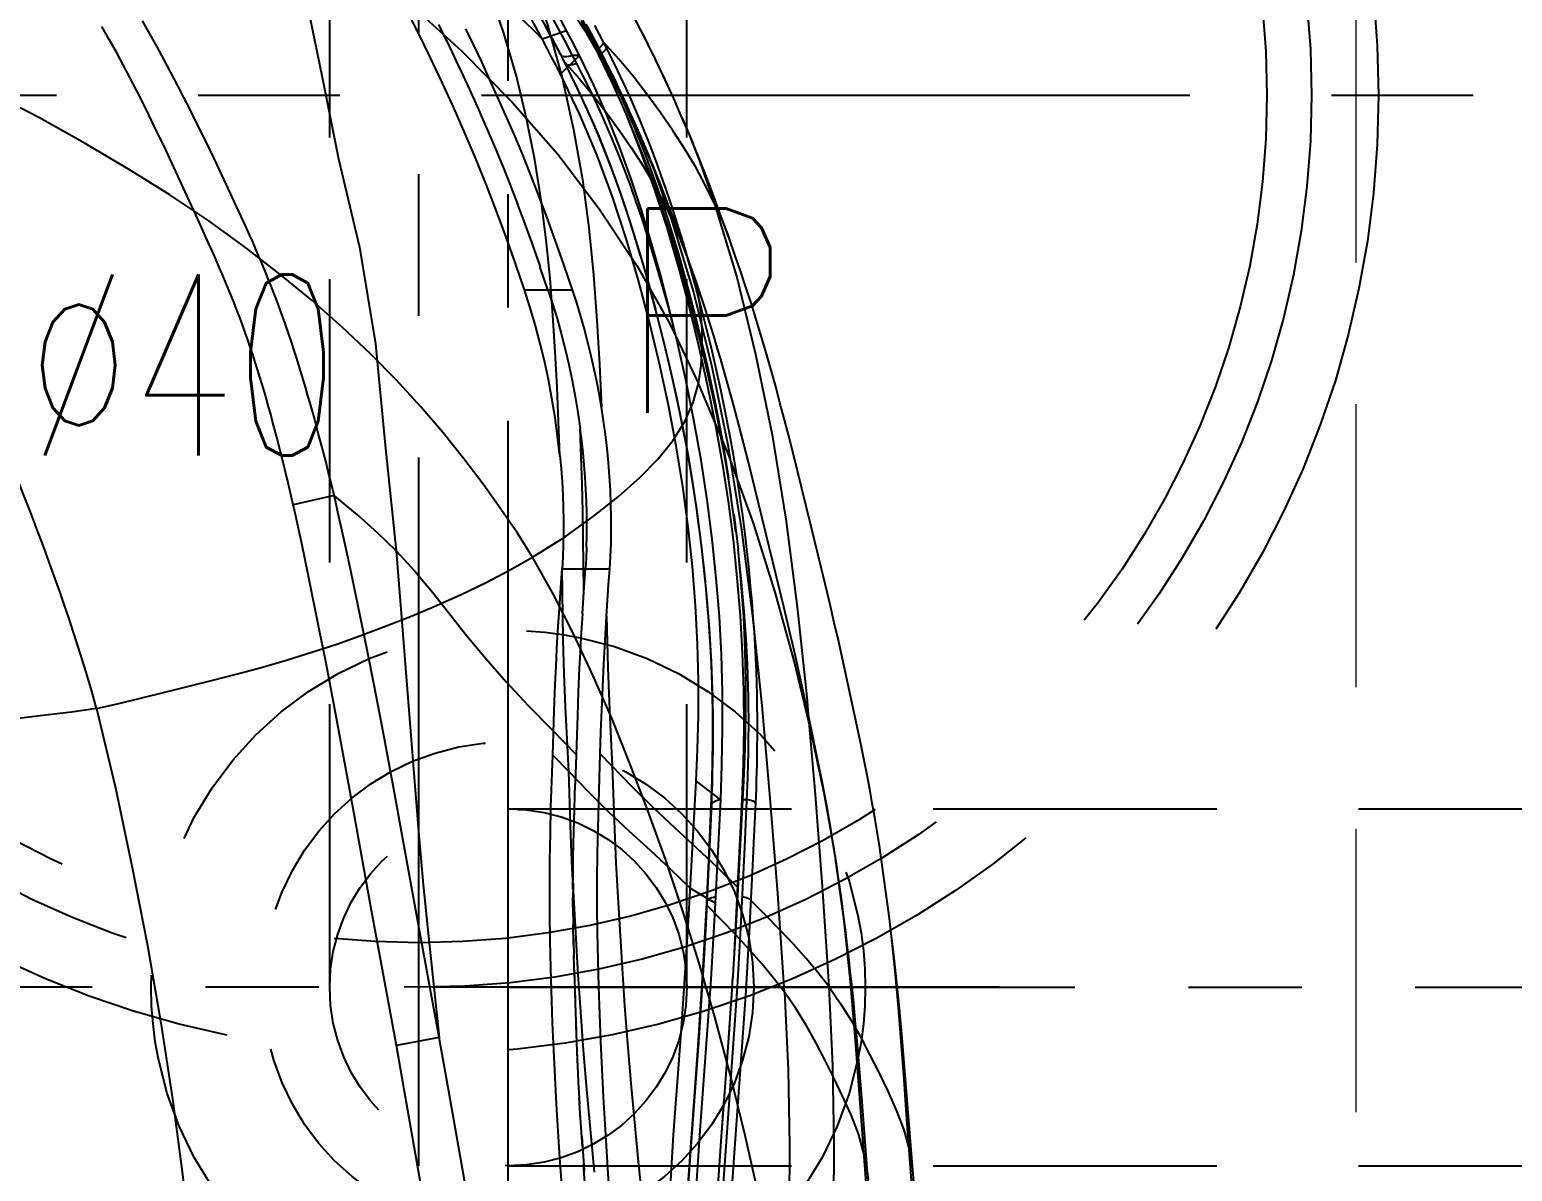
# Model space of a CAD drawing. Header units: inches. Extents: x 143011 to 144494, y -46023 to -44974.
# Drawn here: x 143811.85 to 143845.08, y -45165.54 to -45139.95 of the extents above; entities that cross this region are included whole.
import ezdxf

# ---------------------------------------------------------------- set-up
doc = ezdxf.new("R2010")
doc.units = ezdxf.units.IN
doc.header["$LTSCALE"] = 2
doc.header["$MEASUREMENT"] = 0
for name, pattern in [('CENTER', [50.8, 31.75, -6.35, 6.35, -6.35]), ('DASHED', [0.75, 0.5, -0.25]), ('HIDDEN', [9.525, 6.35, -3.175])]:
    doc.linetypes.add(name, pattern=pattern)
doc.layers.get('0').update_dxf_attribs({"linetype": 'CONTINUOUS'})
for name, color, linetype in [('CAV-COR', 1, 'CONTINUOUS'), ('DEFAULT_2', 8, 'HIDDEN'), ('SP', 3, 'CONTINUOUS'), ('wr2', 41, 'DASHED')]:
    doc.layers.add(name, color=color, linetype=linetype)
doc.layers.add('dim', color=3, linetype='CONTINUOUS', lineweight=15)
doc.layers.add('WR', color=122, linetype='HIDDEN', lineweight=18)
doc.styles.get("Standard").update_dxf_attribs({"font": 'txt.shx', "width": 0.67})

# ---------------------------------------------------------------- blocks, each defined once
blk = doc.blocks.new('20151030.171830')
at = {"color": 8, "linetype": 'HIDDEN'}
blk.add_circle((0, 0), 21.5, dxfattribs=at)
at = {"layer": 'SP', "linetype": 'CENTER', "ltscale": 0.25}
for p, q in [((0, -24), (0, 24)), ((-24, 0), (24, 0))]:
    blk.add_line(p, q, dxfattribs=at)
at = {"layer": 'SP', "linetype": 'HIDDEN'}
for radius in [20, 19]:
    blk.add_circle((0, 0), radius, dxfattribs=at)
at = {"layer": 'dim', "insert": (-5.289, -6.05), "char_height": 4.0633, "attachment_point": 5}
blk.add_mtext('Ø40', dxfattribs=at)
at = {"layer": 'SP'}
blk.add_text('P', height=4.582, dxfattribs=at).set_placement((4.334, -7.124))
blk = doc.blocks.new('20160901.140447')
at = {"layer": 'wr2', "linetype": 'CENTER', "ltscale": 0.2}
for p, q in [((0, -11), (0, 11)), ((-11, 0), (11, 0))]:
    blk.add_line(p, q, dxfattribs=at)
at = {"layer": 'wr2', "linetype": 'HIDDEN', "ltscale": 0.5}
for radius in [8, 5.5, 4]:
    blk.add_circle((0, 0), radius, dxfattribs=at)

msp = doc.modelspace()

# ---------------------------------------------------------------- linework, layer by layer
at = {"layer": 'CAV-COR', "linetype": 'ByBlock'}
for p, q in [((143824.444, -45140.042), (143824.327, -45139.825)), ((143824.71, -45140.229), (143824.515, -45139.855)), ((143824.553, -45140.251), (143824.444, -45140.042)), ((143824.658, -45140.453), (143824.553, -45140.251)), ((143824.758, -45140.651), (143824.658, -45140.453)), ((143825.067, -45140.624), (143824.71, -45140.229)), ((143824.77, -45140.346), (143824.71, -45140.229)), ((143824.857, -45140.849), (143824.758, -45140.651)), ((143824.955, -45141.049), (143824.857, -45140.849)), ((143825.05, -45141.248), (143824.955, -45141.049)), ((143825.145, -45141.448), (143825.05, -45141.248)), ((143825.233, -45141.64), (143825.145, -45141.448)), ((143825.313, -45141.817), (143825.233, -45141.64)), ((143825.412, -45142.04), (143825.313, -45141.817)), ((143825.52, -45141.954), (143825.406, -45141.687)), ((143826.477, -45141.932), (143826.395, -45141.743)), ((143825.599, -45142.469), (143825.412, -45142.04)), ((143825.626, -45142.212), (143825.52, -45141.954)), ((143826.6, -45142.217), (143826.477, -45141.932)), ((143826.477, -45141.932), (143826.723, -45142.508)), ((143825.66, -45142.608), (143825.599, -45142.469)), ((143825.727, -45142.466), (143825.626, -45142.212)), ((143825.727, -45142.767), (143825.66, -45142.608)), ((143825.775, -45142.881), (143825.727, -45142.767)), ((143825.823, -45142.998), (143825.775, -45142.881)), ((143825.87, -45143.115), (143825.823, -45142.998)), ((143825.916, -45143.228), (143825.87, -45143.115)), ((143825.979, -45143.389), (143825.916, -45143.228)), ((143826.036, -45143.536), (143825.979, -45143.389)), ((143826.25, -45144.099), (143826.036, -45143.536)), ((143826.338, -45144.334), (143826.25, -45144.099)), ((143826.431, -45144.59), (143826.338, -45144.334)), ((143826.528, -45144.86), (143826.431, -45144.59)), ((143826.642, -45145.18), (143826.528, -45144.86)), ((143827.515, -45147.961), (143827.393, -45147.532)), ((143827.631, -45148.387), (143827.515, -45147.961)), ((143827.743, -45148.807), (143827.631, -45148.387)), ((143827.849, -45149.217), (143827.743, -45148.807)), ((143827.951, -45149.618), (143827.849, -45149.217)), ((143829.358, -45151.056), (143828.952, -45149.416)), ((143828.263, -45150.874), (143827.951, -45149.618)), ((143828.755, -45152.89), (143828.263, -45150.874)), ((143828.875, -45153.4), (143828.755, -45152.89)), ((143828.99, -45153.9), (143828.875, -45153.4)), ((143830.166, -45154.505), (143829.983, -45153.676)), ((143829.133, -45154.542), (143828.99, -45153.9)), ((143829.305, -45155.329), (143829.133, -45154.542)), ((143813.351, -45155.169), (143813.851, -45155.06)), ((143829.403, -45155.788), (143829.305, -45155.329)), ((143829.496, -45156.234), (143829.403, -45155.788)), ((143829.555, -45156.523), (143829.496, -45156.234)), ((143829.61, -45156.805), (143829.555, -45156.523)), ((143829.663, -45157.08), (143829.61, -45156.805)), ((143829.713, -45157.35), (143829.663, -45157.08)), ((143829.76, -45157.612), (143829.713, -45157.35)), ((143829.804, -45157.869), (143829.76, -45157.612)), ((143829.845, -45158.113), (143829.804, -45157.869)), ((143829.882, -45158.341), (143829.845, -45158.113)), ((143829.922, -45158.598), (143829.882, -45158.341)), ((143829.964, -45158.878), (143829.922, -45158.598)), ((143830.006, -45159.173), (143829.964, -45158.878)), ((143830.049, -45159.48), (143830.006, -45159.173)), ((143830.092, -45159.798), (143830.049, -45159.48)), ((143830.134, -45160.126), (143830.092, -45159.798)), ((143830.175, -45160.463), (143830.134, -45160.126)), ((143830.216, -45160.81), (143830.175, -45160.463)), ((143830.242, -45161.046), (143830.216, -45160.81)), ((143830.281, -45161.407), (143830.242, -45161.046)), ((143830.318, -45161.777), (143830.281, -45161.407)), ((143830.354, -45162.155), (143830.318, -45161.777)), ((143830.389, -45162.541), (143830.354, -45162.155)), ((143830.434, -45163.069), (143830.389, -45162.541)), ((143831.497, -45163.663), (143831.396, -45162.472)), ((143830.5, -45163.891), (143830.434, -45163.069)), ((143831.645, -45165.521), (143831.497, -45163.663)), ((143830.668, -45166.073), (143830.5, -45163.891)), ((143831.87, -45168.246), (143831.645, -45165.521))]:
    msp.add_line(p, q, dxfattribs=at)
for points in [[(143825.489, -45142.217), (143825.417, -45142.055), (143824.912, -45141.029), (143824.347, -45140.053), (143823.72, -45139.116), (143823.005, -45138.181), (143822.19, -45137.248), (143821.289, -45136.327), (143820.295, -45135.412), (143819.202, -45134.507), (143818.012, -45133.622), (143816.726, -45132.77), (143815.355, -45131.943), (143813.904, -45131.137), (143812.369, -45130.364)], [(143812.479, -45134.401), (143814.274, -45135.269), (143815.955, -45136.208), (143817.524, -45137.202), (143818.974, -45138.239), (143820.308, -45139.316), (143821.54, -45140.432), (143822.667, -45141.576), (143823.688, -45142.746), (143824.618, -45143.966), (143825.459, -45145.237), (143826.196, -45146.548), (143826.841, -45147.886)], [(143826.395, -45141.743), (143826.286, -45141.497), (143826.088, -45141.06), (143825.881, -45140.622), (143825.664, -45140.183), (143825.438, -45139.744), (143825.206, -45139.309), (143824.968, -45138.878), (143824.721, -45138.452), (143824.468, -45138.033), (143824.424, -45137.962)], [(143824.71, -45140.229), (143824.709, -45140.249), (143824.702, -45140.27), (143824.689, -45140.292), (143824.67, -45140.316), (143824.646, -45140.339), (143824.62, -45140.359), (143824.612, -45140.365)], [(143824.77, -45140.346), (143824.769, -45140.365), (143824.761, -45140.387), (143824.748, -45140.409), (143824.73, -45140.432), (143824.706, -45140.455), (143824.68, -45140.476), (143824.672, -45140.481)], [(143825.406, -45141.687), (143825.286, -45141.416), (143825.161, -45141.146), (143825.034, -45140.878), (143824.904, -45140.612), (143824.77, -45140.346)], [(143826.272, -45142.225), (143825.998, -45141.826), (143825.707, -45141.427), (143825.397, -45141.024), (143825.067, -45140.624)], [(143823.125, -45151.779), (143822.787, -45151.241), (143822.415, -45150.697), (143822.015, -45150.139), (143821.584, -45149.569), (143821.121, -45148.99), (143820.618, -45148.403), (143820.077, -45147.811), (143819.492, -45147.218), (143818.86, -45146.622), (143818.182, -45146.026), (143817.459, -45145.43), (143816.688, -45144.833), (143815.868, -45144.24), (143814.996, -45143.657), (143814.072, -45143.078), (143813.099, -45142.501), (143812.076, -45141.93), (143810.997, -45141.373)], [(143826.578, -45145), (143826.502, -45144.74), (143826.401, -45144.408), (143826.303, -45144.095), (143826.206, -45143.798), (143826.11, -45143.512), (143826.015, -45143.24), (143825.921, -45142.98), (143825.825, -45142.722), (143825.727, -45142.466)], [(143827.2, -45143.857), (143826.998, -45143.447), (143826.778, -45143.037), (143826.533, -45142.629), (143826.272, -45142.225)], [(143826.611, -45142.251), (143826.739, -45142.571), (143826.861, -45142.893), (143826.978, -45143.214), (143827.091, -45143.536), (143827.2, -45143.857)], [(143827.077, -45143.405), (143826.962, -45143.103), (143826.844, -45142.804), (143826.723, -45142.508)], [(143827.533, -45144.645), (143827.419, -45144.33), (143827.305, -45144.018), (143827.077, -45143.405)], [(143827.2, -45143.857), (143827.26, -45143.986), (143827.319, -45144.118), (143827.375, -45144.25), (143827.428, -45144.382), (143827.481, -45144.513), (143827.533, -45144.645)], [(143827.2, -45143.857), (143827.697, -45145.501), (143828.121, -45147.225)], [(143828.571, -45147.954), (143828.469, -45147.588), (143828.364, -45147.218), (143828.255, -45146.847), (143828.142, -45146.472), (143828.025, -45146.096), (143827.904, -45145.725), (143827.782, -45145.36), (143827.658, -45145), (143827.533, -45144.645)], [(143827.393, -45147.532), (143827.331, -45147.317), (143827.268, -45147.103), (143827.204, -45146.888), (143827.138, -45146.674), (143827.071, -45146.46), (143827.002, -45146.244), (143826.929, -45146.022), (143826.854, -45145.797), (143826.778, -45145.571), (143826.642, -45145.181)], [(143826.841, -45147.886), (143826.902, -45147.488), (143826.926, -45147.087), (143826.92, -45146.679), (143826.892, -45146.269), (143826.832, -45145.857), (143826.729, -45145.446), (143826.642, -45145.181)], [(143828.121, -45147.225), (143828.492, -45149.033), (143828.8, -45150.924), (143829.054, -45152.886), (143829.267, -45154.917), (143829.3, -45155.306)], [(143823.125, -45151.779), (143823.852, -45151.319), (143824.484, -45150.867), (143825.042, -45150.423), (143825.525, -45149.991), (143825.934, -45149.571), (143826.274, -45149.154), (143826.534, -45148.732), (143826.721, -45148.308), (143826.841, -45147.886)], [(143829.879, -45158.322), (143829.662, -45157.102), (143829.349, -45155.623), (143828.983, -45154.103), (143828.559, -45152.563), (143828.07, -45151.012), (143827.504, -45149.45), (143826.841, -45147.886)], [(143828.952, -45149.416), (143828.856, -45149.037), (143828.761, -45148.67), (143828.667, -45148.314), (143828.571, -45147.954)], [(143812.14, -45151.471), (143812.048, -45151.223), (143811.957, -45150.982), (143811.867, -45150.748), (143811.779, -45150.522), (143811.607, -45150.09)], [(143829.983, -45153.676), (143829.884, -45153.245), (143829.783, -45152.81), (143829.678, -45152.371), (143829.358, -45151.056)], [(143813.351, -45155.169), (143813.245, -45154.783), (143813.142, -45154.43), (143813.039, -45154.091), (143812.935, -45153.763), (143812.832, -45153.446), (143812.729, -45153.138), (143812.628, -45152.838), (143812.527, -45152.547), (143812.428, -45152.264), (143812.33, -45151.991), (143812.14, -45151.471)], [(143815.957, -45154.536), (143816.51, -45154.392), (143817.071, -45154.239), (143817.635, -45154.076), (143818.199, -45153.902), (143818.758, -45153.716), (143819.313, -45153.518), (143819.867, -45153.311), (143820.422, -45153.094), (143820.974, -45152.862), (143821.524, -45152.614), (143822.07, -45152.35), (143822.604, -45152.071), (143823.125, -45151.779)], [(143828.755, -45169.081), (143828.489, -45167.579), (143828.198, -45166.131), (143827.888, -45164.737), (143827.557, -45163.398), (143827.213, -45162.114), (143826.854, -45160.878), (143826.483, -45159.688), (143826.099, -45158.548), (143825.705, -45157.452), (143825.305, -45156.398), (143824.896, -45155.389), (143824.475, -45154.422), (143824.04, -45153.497), (143823.59, -45152.613), (143823.125, -45151.779)], [(143813.851, -45155.06), (143814.881, -45154.801), (143815.957, -45154.536)], [(143831.161, -45160.206), (143831.12, -45159.878), (143831.078, -45159.551), (143831.034, -45159.225), (143830.989, -45158.898), (143830.942, -45158.572), (143830.894, -45158.248), (143830.843, -45157.928), (143830.79, -45157.61), (143830.734, -45157.293), (143830.677, -45156.978), (143830.617, -45156.663), (143830.552, -45156.338), (143830.483, -45155.999), (143830.411, -45155.65), (143830.166, -45154.505)], [(143813.351, -45155.169), (143812.794, -45155.25), (143812.209, -45155.318), (143811.602, -45155.394)], [(143813.351, -45155.169), (143813.776, -45156.948), (143814.154, -45158.73), (143814.493, -45160.484), (143814.793, -45162.218), (143815.054, -45163.92), (143815.275, -45165.558), (143815.461, -45167.114), (143815.621, -45168.601), (143815.765, -45170.035), (143815.896, -45171.419), (143816.004, -45172.748), (143816.098, -45174.02)], [(143831.396, -45162.472), (143831.342, -45161.892), (143831.285, -45161.32), (143831.225, -45160.758), (143831.161, -45160.206)], [(143831.323, -45161.874), (143831.249, -45161.046), (143831.161, -45160.206)], [(143831.736, -45167.323), (143831.505, -45164.274), (143831.447, -45163.486), (143831.323, -45161.874)], [(143830.373, -45162.358), (143830.47, -45162.532), (143830.676, -45162.926), (143830.879, -45163.33), (143831.08, -45163.748), (143831.271, -45164.174), (143831.439, -45164.61), (143831.562, -45165.055)], [(143831.645, -45165.521), (143831.635, -45165.444), (143831.623, -45165.367), (143831.61, -45165.29), (143831.595, -45165.212), (143831.579, -45165.134), (143831.562, -45165.055)]]:
    msp.add_lwpolyline(points, dxfattribs=at)
at = {"layer": 'DEFAULT_2', "color": 8, "linetype": 'HIDDEN'}
for p, q in [((143823.909, -45140.018), (143823.624, -45139.479)), ((143821.014, -45139.832), (143821.198, -45140.206)), ((143824.202, -45139.746), (143824.34, -45140.008)), ((143824.238, -45139.742), (143824.366, -45139.985)), ((143821.169, -45140.147), (143821.351, -45140.525)), ((143823.335, -45140.156), (143823.885, -45139.972)), ((143823.451, -45140.375), (143823.335, -45140.156)), ((143824.029, -45140.248), (143823.909, -45140.018)), ((143824.615, -45140.465), (143824.34, -45140.008)), ((143824.34, -45140.008), (143824.442, -45140.206)), ((143824.366, -45139.985), (143824.492, -45140.226)), ((143825.71, -45140.273), (143825.596, -45140.048)), ((143821.323, -45140.467), (143821.504, -45140.851)), ((143823.543, -45140.55), (143823.451, -45140.375)), ((143823.739, -45140.485), (143823.811, -45140.635)), ((143823.746, -45140.51), (143823.739, -45140.485)), ((143823.747, -45140.947), (143824.172, -45140.527)), ((143824.083, -45140.651), (143824.018, -45140.527)), ((143824.172, -45140.527), (143824.018, -45140.527)), ((143824.124, -45140.433), (143824.029, -45140.248)), ((143824.172, -45140.527), (143824.124, -45140.433)), ((143824.493, -45141.198), (143824.172, -45140.527)), ((143824.442, -45140.206), (143824.554, -45140.423)), ((143824.492, -45140.226), (143824.615, -45140.465)), ((143824.554, -45140.423), (143824.603, -45140.519)), ((143824.857, -45140.947), (143824.607, -45140.527)), ((143824.615, -45140.465), (143824.697, -45140.626)), ((143825.933, -45140.729), (143825.822, -45140.501)), ((143821.478, -45140.794), (143821.658, -45141.184)), ((143823.634, -45140.727), (143823.543, -45140.55)), ((143823.804, -45140.611), (143823.842, -45140.697)), ((143823.842, -45140.697), (143823.835, -45140.673)), ((143824.697, -45140.626), (143824.778, -45140.787)), ((143824.778, -45140.787), (143824.857, -45140.947)), ((143821.634, -45141.13), (143821.813, -45141.526)), ((143826.093, -45141.07), (143826.041, -45140.957)), ((143826.193, -45141.287), (143826.093, -45141.07)), ((143821.79, -45141.475), (143821.97, -45141.879)), ((143826.286, -45141.497), (143826.238, -45141.388)), ((143821.949, -45141.832), (143822.13, -45142.244)), ((143814.903, -45142.647), (143814.655, -45142.128)), ((143815.829, -45142.514), (143815.581, -45142.009)), ((143825.414, -45142.309), (143825.311, -45142.063)), ((143822.111, -45142.201), (143822.291, -45142.622)), ((143815.132, -45143.133), (143814.903, -45142.647)), ((143822.275, -45142.583), (143822.454, -45143.016)), ((143815.341, -45143.585), (143815.132, -45143.133)), ((143822.44, -45142.982), (143822.618, -45143.427)), ((143816.358, -45143.625), (143816.162, -45143.206)), ((143822.606, -45143.398), (143822.782, -45143.855)), ((143815.621, -45144.198), (143815.341, -45143.585)), ((143816.537, -45144.012), (143816.358, -45143.625)), ((143822.773, -45143.831), (143822.949, -45144.304)), ((143822.943, -45144.286), (143823.119, -45144.775)), ((143823.115, -45144.763), (143823.292, -45145.267)), ((143826.604, -45145.089), (143826.578, -45145)), ((143826.708, -45145.454), (143826.604, -45145.089)), ((143823.466, -45145.781), (143823.289, -45145.261)), ((143822.939, -45145.781), (143824.015, -45145.781)), ((143818.233, -45148.662), (143818.14, -45148.326)), ((143828.667, -45148.314), (143828.635, -45148.194)), ((143817.386, -45149.061), (143817.299, -45148.734)), ((143818.322, -45148.993), (143818.233, -45148.662)), ((143817.469, -45149.384), (143817.386, -45149.061)), ((143818.409, -45149.321), (143818.322, -45148.993)), ((143828.989, -45149.561), (143828.952, -45149.416)), ((143818.63, -45150.201), (143818.539, -45149.828)), ((143817.716, -45150.409), (143817.631, -45150.043)), ((143817.786, -45150.719), (143817.716, -45150.409)), ((143818.677, -45150.397), (143817.76, -45150.602)), ((143818.704, -45150.515), (143818.63, -45150.201)), ((143817.868, -45151.094), (143817.786, -45150.719)), ((143818.762, -45150.764), (143818.704, -45150.515)), ((143818.822, -45151.029), (143818.762, -45150.764)), ((143827.629, -45150.812), (143827.727, -45151.604)), ((143817.957, -45151.509), (143817.868, -45151.094)), ((143818.917, -45151.461), (143818.822, -45151.029)), ((143819.019, -45151.937), (143818.917, -45151.461)), ((143818.087, -45152.13), (143817.957, -45151.509)), ((143820.064, -45151.634), (143820.174, -45152.941)), ((143818.351, -45153.427), (143818.087, -45152.13)), ((143819.207, -45152.837), (143819.019, -45151.937)), ((143823.811, -45153.623), (143823.784, -45152.039)), ((143823.784, -45152.039), (143824.853, -45152.039)), ((143824.28, -45152.438), (143824.308, -45152.039)), ((143824.828, -45152.394), (143824.853, -45152.039)), ((143824.239, -45153.045), (143824.28, -45152.438)), ((143824.78, -45153.098), (143824.828, -45152.394)), ((143819.423, -45153.893), (143819.207, -45152.837)), ((143820.174, -45152.941), (143820.468, -45156.718)), ((143823.692, -45153.43), (143823.717, -45153.033)), ((143824.239, -45153.045), (143824.207, -45153.571)), ((143818.481, -45154.079), (143818.351, -45153.427)), ((143823.67, -45153.827), (143823.692, -45153.43)), ((143824.207, -45153.571), (143824.188, -45153.922)), ((143818.625, -45154.822), (143818.481, -45154.079)), ((143819.572, -45154.642), (143819.423, -45153.893)), ((143823.65, -45154.224), (143823.67, -45153.827)), ((143824.188, -45153.922), (143824.17, -45154.273)), ((143823.632, -45154.622), (143823.65, -45154.224)), ((143824.17, -45154.273), (143824.147, -45154.798)), ((143818.829, -45155.908), (143818.625, -45154.822)), ((143819.781, -45155.731), (143819.572, -45154.642)), ((143823.608, -45155.219), (143823.632, -45154.622)), ((143824.147, -45154.798), (143824.127, -45155.323)), ((143823.932, -45156.584), (143823.862, -45155.139)), ((143823.574, -45156.214), (143823.608, -45155.219)), ((143824.127, -45155.323), (143824.076, -45156.864)), ((143824.855, -45155.379), (143824.908, -45156.458)), ((143820.03, -45157.058), (143819.781, -45155.731)), ((143819.119, -45157.49), (143818.829, -45155.908)), ((143827.162, -45156.356), (143827.166, -45156.074)), ((143823.574, -45156.214), (143823.932, -45156.584)), ((143824.641, -45156.182), (143825.365, -45156.931)), ((143827.157, -45156.619), (143827.162, -45156.356)), ((143826.615, -45159.926), (143826.788, -45156.801)), ((143826.788, -45156.801), (143827.339, -45157.222)), ((143827.151, -45156.863), (143827.157, -45156.619)), ((143827.85, -45156.801), (143827.683, -45159.921)), ((143827.85, -45156.801), (143827.812, -45157.216)), ((143820.217, -45158.093), (143820.03, -45157.058)), ((143824.052, -45157.695), (143824.076, -45156.856)), ((143827.136, -45157.303), (143827.143, -45157.091)), ((143827.143, -45157.091), (143827.151, -45156.863)), ((143827.88, -45158.277), (143827.934, -45157.059)), ((143828.084, -45158.183), (143828.13, -45157.133)), ((143827.12, -45157.358), (143827.065, -45158.572)), ((143827.086, -45158.43), (143827.136, -45157.303)), ((143827.219, -45159.532), (143827.339, -45157.219)), ((143827.812, -45157.216), (143827.725, -45158.977)), ((143827.927, -45157.216), (143827.812, -45157.216)), ((143819.499, -45159.615), (143819.119, -45157.49)), ((143824.04, -45158.198), (143824.053, -45157.675)), ((143820.512, -45159.734), (143820.217, -45158.093)), ((143824.034, -45158.54), (143824.041, -45158.173)), ((143827.011, -45159.989), (143827.086, -45158.43)), ((143828.067, -45158.536), (143828.084, -45158.183)), ((143829.882, -45158.341), (143829.879, -45158.323)), ((143824.03, -45158.895), (143824.035, -45158.512)), ((143827.065, -45158.572), (143827.018, -45159.529)), ((143827.987, -45160.166), (143828.067, -45158.536)), ((143824.028, -45159.228), (143824.03, -45158.862)), ((143824.029, -45159.078), (143824.028, -45159.461)), ((143827.725, -45158.977), (143827.638, -45160.636)), ((143824.03, -45159.815), (143824.028, -45159.418)), ((143826.653, -45159.197), (143827.219, -45159.532)), ((143827.722, -45159.18), (143827.699, -45159.478)), ((143820.071, -45162.72), (143819.499, -45159.615)), ((143821.032, -45162.546), (143820.512, -45159.734)), ((143824.029, -45159.662), (143824.034, -45160.085)), ((143827.122, -45161.246), (143827.219, -45159.532)), ((143824.04, -45160.464), (143824.033, -45160.024)), ((143826.966, -45160.801), (143827.011, -45159.989)), ((143827.683, -45159.921), (143827.6, -45161.277)), ((143824.037, -45160.308), (143824.048, -45160.78)), ((143824.059, -45161.184), (143824.045, -45160.695)), ((143826.919, -45161.587), (143826.966, -45160.801)), ((143824.054, -45161.028), (143824.076, -45161.71)), ((143827.587, -45161.464), (143827.465, -45163.194)), ((143827.605, -45161.186), (143827.571, -45161.714)), ((143824.071, -45161.553), (143824.102, -45162.409)), ((143826.862, -45162.436), (143826.919, -45161.587)), ((143827.495, -45164.466), (143827.672, -45162.042)), ((143827.649, -45165.127), (143827.867, -45162.128)), ((143824.128, -45163.029), (143824.097, -45162.275)), ((143826.64, -45165.494), (143826.862, -45162.436)), ((143827.532, -45162.262), (143827.335, -45164.962)), ((143821.032, -45162.546), (143820.071, -45162.72)), ((143820.277, -45163.878), (143820.071, -45162.72)), ((143821.24, -45163.709), (143821.032, -45162.546)), ((143830.712, -45167.282), (143830.36, -45162.613)), ((143824.16, -45163.689), (143824.122, -45162.883)), ((143821.686, -45166.248), (143821.24, -45163.709)), ((143824.179, -45164.035), (143824.152, -45163.537)), ((143820.687, -45166.221), (143820.277, -45163.878)), ((143824.2, -45164.392), (143824.17, -45163.882)), ((143827.408, -45163.908), (143827.296, -45165.516)), ((143824.239, -45164.991), (143824.191, -45164.239)), ((143824.224, -45164.76), (143824.276, -45165.529)), ((143827.38, -45166.131), (143827.495, -45164.466)), ((143827.341, -45164.865), (143827.255, -45166.173)), ((143824.403, -45167.209), (143824.266, -45165.387)), ((143827.574, -45166.215), (143827.649, -45165.127)), ((143826.588, -45166.263), (143826.64, -45165.494))]:
    msp.add_line(p, q, dxfattribs=at)
for points in [[(143815.883, -45134.004), (143816.733, -45135.597), (143817.464, -45137.309), (143818.022, -45139.121), (143818.4, -45140.977), (143818.772, -45142.85), (143819.242, -45144.829), (143819.605, -45146.997), (143819.823, -45149.264), (143820.064, -45151.634)], [(143824.018, -45140.527), (143823.836, -45140.177), (143823.646, -45139.823), (143823.447, -45139.464), (143823.241, -45139.1), (143823.027, -45138.731), (143822.804, -45138.359), (143822.572, -45137.984), (143822.331, -45137.606), (143822.077, -45137.218), (143821.811, -45136.82), (143821.533, -45136.413), (143821.239, -45135.996), (143820.928, -45135.569), (143820.6, -45135.131), (143820.256, -45134.683)], [(143820.329, -45135.119), (143820.774, -45135.717), (143821.221, -45136.344), (143821.669, -45136.999), (143822.117, -45137.681), (143822.562, -45138.392), (143822.999, -45139.134), (143823.428, -45139.906), (143823.746, -45140.51)], [(143822.939, -45145.781), (143822.74, -45145.191), (143822.532, -45144.605), (143822.316, -45144.021), (143822.091, -45143.441), (143821.857, -45142.864), (143821.614, -45142.29), (143821.364, -45141.718), (143821.105, -45141.148), (143820.837, -45140.581), (143820.561, -45140.016), (143820.277, -45139.453), (143819.98, -45138.894), (143819.669, -45138.338), (143819.345, -45137.785), (143819.005, -45137.238), (143818.65, -45136.697), (143818.279, -45136.162), (143817.892, -45135.632)], [(143823.335, -45140.156), (143823.092, -45139.703), (143822.838, -45139.246), (143822.573, -45138.785), (143822.294, -45138.318), (143822.002, -45137.848), (143821.705, -45137.386), (143821.409, -45136.934), (143821.11, -45136.488), (143820.807, -45136.05)], [(143823.739, -45140.485), (143823.557, -45140.139), (143823.369, -45139.787), (143823.172, -45139.431), (143822.968, -45139.07), (143822.756, -45138.707), (143822.534, -45138.338), (143822.304, -45137.968), (143822.065, -45137.593), (143821.813, -45137.209), (143821.549, -45136.815)], [(143821.667, -45138.635), (143822.356, -45139.233), (143822.563, -45139.418), (143822.764, -45139.602), (143822.959, -45139.787), (143823.15, -45139.971), (143823.335, -45140.156)], [(143823.06, -45138.65), (143823.461, -45139.842), (143823.789, -45141.029), (143824.043, -45142.186), (143824.239, -45143.307), (143824.385, -45144.394), (143824.489, -45145.45), (143824.563, -45146.472), (143824.62, -45147.459), (143824.665, -45148.414)], [(143823.735, -45149.495), (143823.706, -45148.742), (143823.671, -45147.967), (143823.63, -45147.171), (143823.58, -45146.356), (143823.517, -45145.52), (143823.431, -45144.66), (143823.318, -45143.777), (143823.172, -45142.873), (143822.989, -45141.945), (143822.762, -45140.995), (143822.481, -45140.029), (143822.146, -45139.05)], [(143815.581, -45142.009), (143815.449, -45141.744), (143815.311, -45141.473), (143815.168, -45141.196), (143815.019, -45140.914), (143814.866, -45140.628), (143814.709, -45140.338), (143814.546, -45140.045), (143814.379, -45139.752)], [(143814.655, -45142.128), (143814.524, -45141.859), (143814.388, -45141.586), (143814.248, -45141.308), (143814.102, -45141.027), (143813.952, -45140.743), (143813.797, -45140.457), (143813.638, -45140.169), (143813.473, -45139.881)], [(143824.015, -45145.781), (143823.822, -45145.214), (143823.631, -45144.67), (143823.442, -45144.148), (143823.255, -45143.651), (143823.071, -45143.177), (143822.887, -45142.72), (143822.703, -45142.282), (143822.52, -45141.862), (143822.339, -45141.454), (143822.161, -45141.059), (143821.983, -45140.675), (143821.806, -45140.3), (143821.628, -45139.932)], [(143823.782, -45140.544), (143823.76, -45140.528), (143823.747, -45140.51)], [(143824.018, -45140.527), (143823.972, -45140.543), (143823.926, -45140.553), (143823.883, -45140.559), (143823.844, -45140.559), (143823.81, -45140.554), (143823.782, -45140.544)], [(143824.612, -45140.365), (143824.594, -45140.377), (143824.568, -45140.391), (143824.544, -45140.403)], [(143824.672, -45140.481), (143824.653, -45140.493), (143824.628, -45140.507), (143824.603, -45140.519)], [(143824.603, -45140.519), (143824.708, -45140.733), (143824.812, -45140.947), (143824.913, -45141.163), (143825.013, -45141.38), (143825.109, -45141.598), (143825.311, -45142.063)], [(143823.747, -45140.947), (143823.724, -45140.904), (143823.634, -45140.727)], [(143823.835, -45140.673), (143824.175, -45141.052), (143824.49, -45141.437), (143824.787, -45141.823), (143825.067, -45142.206), (143825.332, -45142.591), (143825.585, -45142.984), (143825.822, -45143.382), (143826.038, -45143.784), (143826.237, -45144.193)], [(143825.545, -45145.021), (143825.399, -45144.541), (143825.25, -45144.075), (143825.097, -45143.626), (143824.941, -45143.19), (143824.783, -45142.774), (143824.624, -45142.377), (143824.464, -45142), (143824.304, -45141.641), (143824.145, -45141.301), (143823.989, -45140.978), (143823.835, -45140.673)], [(143823.842, -45140.697), (143824.048, -45141.11), (143824.334, -45141.719), (143824.604, -45142.339), (143824.854, -45142.969), (143825.086, -45143.607), (143825.303, -45144.253), (143825.506, -45144.903), (143825.695, -45145.557), (143825.874, -45146.214)], [(143824.115, -45140.713), (143824.068, -45140.728), (143824.023, -45140.739), (143823.98, -45140.745), (143823.94, -45140.745), (143823.906, -45140.74), (143823.878, -45140.73), (143823.856, -45140.715), (143823.842, -45140.697)], [(143826.355, -45146.902), (143826.259, -45146.525), (143826.158, -45146.143), (143826.052, -45145.756), (143825.939, -45145.362), (143825.821, -45144.964), (143825.7, -45144.572), (143825.575, -45144.187), (143825.446, -45143.808), (143825.315, -45143.44), (143825.183, -45143.086), (143825.049, -45142.743), (143824.915, -45142.413), (143824.779, -45142.097), (143824.643, -45141.795), (143824.509, -45141.505), (143824.376, -45141.229), (143824.245, -45140.964), (143824.083, -45140.651)], [(143826.788, -45156.801), (143826.822, -45156.083), (143826.841, -45155.331), (143826.843, -45154.545), (143826.822, -45153.72), (143826.775, -45152.86), (143826.704, -45151.985), (143826.609, -45151.097), (143826.488, -45150.194), (143826.341, -45149.284), (143826.166, -45148.367), (143825.967, -45147.441), (143825.743, -45146.51), (143825.494, -45145.574), (143825.218, -45144.635), (143824.912, -45143.699), (143824.569, -45142.772), (143824.181, -45141.854), (143823.747, -45140.947)], [(143826.355, -45146.902), (143826.178, -45146.171), (143825.986, -45145.441), (143825.78, -45144.716), (143825.56, -45143.996), (143825.326, -45143.283), (143825.07, -45142.578), (143824.792, -45141.882), (143824.493, -45141.198)], [(143824.857, -45140.947), (143825.121, -45141.496), (143825.385, -45142.097), (143825.645, -45142.749), (143825.902, -45143.455), (143826.154, -45144.206), (143826.392, -45144.985), (143826.619, -45145.795), (143826.836, -45146.632), (143827.034, -45147.473), (143827.215, -45148.319), (143827.378, -45149.173), (143827.516, -45150.008)], [(143825.204, -45141.817), (143825.536, -45142.66), (143825.844, -45143.517), (143826.129, -45144.386), (143826.389, -45145.263)], [(143816.162, -45143.206), (143816.057, -45142.985), (143815.829, -45142.514)], [(143826.451, -45145.33), (143826.353, -45144.994), (143826.256, -45144.673), (143826.16, -45144.368), (143826.066, -45144.077), (143825.974, -45143.801), (143825.883, -45143.538), (143825.792, -45143.283), (143825.701, -45143.036), (143825.609, -45142.795), (143825.514, -45142.554), (143825.414, -45142.309)], [(143826.237, -45144.193), (143825.854, -45143.112), (143825.49, -45142.218)], [(143818.14, -45148.326), (143818.091, -45148.157), (143818.042, -45147.986), (143817.991, -45147.814), (143817.939, -45147.642), (143817.885, -45147.47), (143817.831, -45147.297), (143817.775, -45147.124), (143817.719, -45146.951), (143817.661, -45146.778), (143817.601, -45146.604), (143817.54, -45146.43), (143817.478, -45146.256), (143817.414, -45146.084), (143817.349, -45145.913), (143817.282, -45145.742), (143817.215, -45145.573), (143817.147, -45145.405), (143817.077, -45145.236), (143817.006, -45145.067), (143816.933, -45144.897), (143816.859, -45144.726), (143816.782, -45144.553), (143816.703, -45144.377), (143816.537, -45144.012)], [(143817.299, -45148.734), (143817.255, -45148.569), (143817.209, -45148.404), (143817.162, -45148.238), (143817.114, -45148.072), (143817.064, -45147.905), (143817.013, -45147.738), (143816.961, -45147.571), (143816.908, -45147.404), (143816.854, -45147.236), (143816.798, -45147.069), (143816.741, -45146.903), (143816.682, -45146.737), (143816.622, -45146.571), (143816.56, -45146.406), (143816.497, -45146.241), (143816.433, -45146.077), (143816.368, -45145.914), (143816.302, -45145.751), (143816.234, -45145.587), (143816.165, -45145.424), (143816.095, -45145.26), (143816.023, -45145.093), (143815.948, -45144.923), (143815.87, -45144.75), (143815.621, -45144.198)], [(143826.642, -45145.18), (143826.589, -45145.034), (143826.425, -45144.617), (143826.237, -45144.193)], [(143828.767, -45161.528), (143828.62, -45159.318), (143828.448, -45157.177), (143828.271, -45155.104), (143828.06, -45153.099), (143827.811, -45151.164), (143827.51, -45149.301), (143827.145, -45147.517), (143826.726, -45145.812), (143826.237, -45144.193)], [(143825.937, -45146.44), (143825.813, -45145.971), (143825.683, -45145.498)], [(143826.389, -45145.263), (143826.624, -45146.145), (143826.84, -45147.029), (143827.038, -45147.909), (143827.215, -45148.785), (143827.37, -45149.658), (143827.503, -45150.524), (143827.614, -45151.382), (143827.703, -45152.237), (143827.772, -45153.086), (143827.821, -45153.926), (143827.849, -45154.762), (143827.857, -45155.592), (143827.845, -45156.411), (143827.812, -45157.216)], [(143827.57, -45150.402), (143827.504, -45149.972), (143827.428, -45149.525), (143827.345, -45149.064), (143827.256, -45148.606), (143827.16, -45148.15), (143827.059, -45147.697), (143826.957, -45147.26), (143826.855, -45146.841), (143826.753, -45146.438), (143826.651, -45146.051), (143826.551, -45145.682), (143826.451, -45145.33)], [(143828.152, -45156.414), (143828.156, -45156.217), (143828.159, -45156.013), (143828.161, -45155.802), (143828.162, -45155.582), (143828.161, -45155.353), (143828.159, -45155.114), (143828.155, -45154.865), (143828.149, -45154.605), (143828.14, -45154.334), (143828.128, -45154.05), (143828.112, -45153.754), (143828.093, -45153.444), (143828.069, -45153.12), (143828.042, -45152.779), (143828.009, -45152.423), (143827.973, -45152.051), (143827.931, -45151.665), (143827.884, -45151.262), (143827.831, -45150.842), (143827.77, -45150.404), (143827.702, -45149.949), (143827.624, -45149.482), (143827.537, -45148.999), (143827.441, -45148.505), (143827.34, -45148.022), (143827.236, -45147.552), (143827.129, -45147.093), (143827.022, -45146.652), (143826.916, -45146.235), (143826.812, -45145.836), (143826.708, -45145.454)], [(143823.735, -45149.495), (143823.685, -45149.069), (143823.626, -45148.642), (143823.556, -45148.216), (143823.477, -45147.793), (143823.387, -45147.375), (143823.288, -45146.963), (143823.18, -45146.558), (143823.064, -45146.163), (143822.939, -45145.781)], [(143823.466, -45145.781), (143823.572, -45146.1), (143823.671, -45146.429), (143823.764, -45146.766), (143823.852, -45147.111), (143823.934, -45147.461), (143824.008, -45147.816), (143824.076, -45148.174), (143824.136, -45148.533), (143824.189, -45148.892)], [(143824.665, -45148.414), (143824.612, -45148.107), (143824.554, -45147.802), (143824.49, -45147.5), (143824.422, -45147.2), (143824.349, -45146.905), (143824.272, -45146.614), (143824.19, -45146.329), (143824.105, -45146.051), (143824.015, -45145.781)], [(143827.169, -45155.612), (143827.168, -45155.447), (143827.166, -45155.276), (143827.164, -45155.1), (143827.16, -45154.917), (143827.155, -45154.727), (143827.149, -45154.532), (143827.141, -45154.329), (143827.132, -45154.118), (143827.12, -45153.901), (143827.106, -45153.675), (143827.091, -45153.442), (143827.072, -45153.2), (143827.052, -45152.95), (143827.029, -45152.69), (143827.004, -45152.422), (143826.976, -45152.146), (143826.945, -45151.862), (143826.912, -45151.57), (143826.875, -45151.27), (143826.836, -45150.962), (143826.793, -45150.646), (143826.745, -45150.321), (143826.692, -45149.985), (143826.635, -45149.64), (143826.571, -45149.283), (143826.501, -45148.915), (143826.425, -45148.536), (143826.342, -45148.144), (143826.252, -45147.741), (143826.156, -45147.325), (143826.051, -45146.893), (143825.874, -45146.214)], [(143826.042, -45146.872), (143826.199, -45147.531), (143826.347, -45148.19), (143826.483, -45148.847), (143826.606, -45149.503), (143826.715, -45150.157), (143826.81, -45150.809), (143826.893, -45151.457), (143826.965, -45152.101), (143827.027, -45152.741), (143827.078, -45153.373), (143827.118, -45153.999), (143827.143, -45154.618), (143827.156, -45155.228), (143827.158, -45155.83), (143827.15, -45156.424), (143827.134, -45157.007), (143827.12, -45157.358)], [(143827.339, -45157.219), (143827.367, -45156.43), (143827.381, -45155.62), (143827.378, -45154.794), (143827.355, -45153.956), (143827.308, -45153.107), (143827.238, -45152.245), (143827.147, -45151.372), (143827.034, -45150.491), (143826.898, -45149.601), (143826.739, -45148.703), (143826.556, -45147.803), (143826.355, -45146.902)], [(143824.853, -45152.039), (143824.871, -45151.763), (143824.882, -45151.48), (143824.887, -45151.189), (143824.887, -45150.89), (143824.88, -45150.586), (143824.868, -45150.278), (143824.849, -45149.967), (143824.823, -45149.654), (143824.792, -45149.341), (143824.756, -45149.03), (143824.713, -45148.721), (143824.665, -45148.414)], [(143824.247, -45150.756), (143824.232, -45150.146), (143824.213, -45149.524), (143824.189, -45148.892)], [(143824.333, -45151.553), (143824.34, -45151.302), (143824.341, -45151.046), (143824.339, -45150.787), (143824.332, -45150.524), (143824.32, -45150.257), (143824.303, -45149.986), (143824.281, -45149.714), (143824.255, -45149.441), (143824.225, -45149.167), (143824.189, -45148.892)], [(143817.631, -45150.043), (143817.59, -45149.872), (143817.55, -45149.708), (143817.469, -45149.384)], [(143818.539, -45149.828), (143818.495, -45149.654), (143818.409, -45149.321)], [(143823.735, -45149.495), (143823.762, -45149.791), (143823.784, -45150.086), (143823.8, -45150.378), (143823.811, -45150.666), (143823.816, -45150.95), (143823.816, -45151.23), (143823.81, -45151.506), (143823.799, -45151.775), (143823.784, -45152.039)], [(143827.681, -45151.219), (143827.628, -45150.818), (143827.516, -45150.008)], [(143820.064, -45151.634), (143819.861, -45151.435), (143819.653, -45151.239), (143819.435, -45151.038), (143819.2, -45150.83), (143818.947, -45150.615), (143818.677, -45150.397)], [(143824.274, -45152.517), (143824.267, -45151.942), (143824.247, -45150.756)], [(143820.064, -45151.634), (143820.484, -45152.088), (143820.883, -45152.56), (143821.652, -45153.537)], [(143824.333, -45151.553), (143824.323, -45151.798), (143824.308, -45152.039)], [(143827.721, -45151.594), (143827.793, -45152.361), (143827.847, -45153.113), (143827.882, -45153.851), (143827.897, -45154.589), (143827.895, -45155.329), (143827.879, -45156.066), (143827.85, -45156.801)], [(143827.964, -45155.801), (143827.965, -45155.594), (143827.965, -45155.38), (143827.963, -45155.157), (143827.96, -45154.925), (143827.955, -45154.683), (143827.948, -45154.431), (143827.937, -45154.169), (143827.924, -45153.895), (143827.908, -45153.609), (143827.888, -45153.31), (143827.864, -45152.997), (143827.836, -45152.67), (143827.804, -45152.328), (143827.768, -45151.973), (143827.727, -45151.604)], [(143823.717, -45153.033), (143823.77, -45152.238), (143823.784, -45152.039)], [(143824.641, -45156.182), (143824.655, -45155.697), (143824.673, -45155.201), (143824.695, -45154.693), (143824.719, -45154.173), (143824.748, -45153.641), (143824.78, -45153.098)], [(143824.78, -45153.098), (143824.791, -45153.683), (143824.807, -45154.258), (143824.829, -45154.823), (143824.855, -45155.379)], [(143821.652, -45153.537), (143822.072, -45154.047), (143822.532, -45154.57), (143823.025, -45155.102), (143823.551, -45155.643), (143824.097, -45156.199)], [(143823.862, -45155.139), (143823.832, -45154.389), (143823.811, -45153.623)], [(143829.3, -45155.306), (143829.444, -45157.008), (143829.613, -45159.159), (143829.76, -45161.403)], [(143827.166, -45156.074), (143827.168, -45155.925), (143827.169, -45155.612)], [(143827.955, -45156.377), (143827.958, -45156.192), (143827.964, -45155.801)], [(143823.573, -45162.213), (143823.533, -45160.99), (143823.517, -45160.378), (143823.508, -45159.77), (143823.507, -45159.166), (143823.512, -45158.566), (143823.522, -45157.97), (143823.535, -45157.38), (143823.553, -45156.795), (143823.574, -45156.214)], [(143824.581, -45158.422), (143824.605, -45157.283), (143824.622, -45156.728), (143824.641, -45156.182)], [(143824.908, -45156.458), (143824.958, -45157.882), (143824.989, -45158.626), (143825.031, -45159.395), (143825.128, -45160.999)], [(143827.934, -45157.059), (143827.94, -45156.897), (143827.945, -45156.73), (143827.955, -45156.377)], [(143828.13, -45157.133), (143828.137, -45156.963), (143828.142, -45156.786), (143828.152, -45156.414)], [(143820.468, -45156.718), (143820.569, -45157.929), (143820.675, -45159.118), (143820.788, -45160.283), (143821.032, -45162.546)], [(143826.653, -45159.197), (143826.222, -45158.779), (143825.767, -45158.354), (143825.296, -45157.924), (143824.828, -45157.486), (143824.374, -45157.039), (143823.932, -45156.584)], [(143824.146, -45161.131), (143824.052, -45159.525), (143824.012, -45158.755), (143823.981, -45158.009), (143823.932, -45156.584)], [(143827.722, -45159.18), (143827.276, -45158.741), (143826.803, -45158.297), (143826.315, -45157.85), (143825.832, -45157.395), (143825.365, -45156.931)], [(143827.339, -45157.219), (143827.29, -45157.227), (143827.245, -45157.24), (143827.205, -45157.256), (143827.172, -45157.276), (143827.146, -45157.299), (143827.129, -45157.324), (143827.121, -45157.35), (143827.12, -45157.358)], [(143827.12, -45157.358), (143827.122, -45157.377), (143827.131, -45157.403)], [(143828.123, -45157.297), (143828.114, -45157.283), (143828.1, -45157.269), (143828.082, -45157.257), (143828.062, -45157.246), (143828.038, -45157.236), (143828.013, -45157.228), (143827.985, -45157.222), (143827.956, -45157.218), (143827.927, -45157.216)], [(143824.92, -45166.947), (143824.828, -45165.717), (143824.786, -45165.102), (143824.747, -45164.487), (143824.711, -45163.871), (143824.679, -45163.256), (143824.651, -45162.639), (143824.627, -45162.023), (143824.607, -45161.41), (143824.591, -45160.8), (143824.578, -45160.195), (143824.572, -45159.596), (143824.573, -45159.005), (143824.581, -45158.422)], [(143827.672, -45162.042), (143827.714, -45161.409), (143827.753, -45160.756), (143827.79, -45160.086), (143827.88, -45158.277)], [(143830.36, -45162.613), (143830.248, -45161.292), (143830.102, -45159.932), (143829.912, -45158.536)], [(143827.227, -45159.393), (143827.179, -45159.402), (143827.135, -45159.415), (143827.097, -45159.431), (143827.065, -45159.451), (143827.041, -45159.474)], [(143828.02, -45159.48), (143828.01, -45159.466), (143827.996, -45159.452), (143827.979, -45159.44), (143827.958, -45159.429), (143827.935, -45159.419), (143827.91, -45159.411), (143827.882, -45159.405), (143827.854, -45159.401), (143827.825, -45159.398)], [(143827.018, -45159.528), (143826.933, -45161.106), (143826.816, -45162.833), (143826.58, -45166.142)], [(143827.041, -45159.474), (143827.025, -45159.499), (143827.018, -45159.525), (143827.018, -45159.528)], [(143827.018, -45159.529), (143827.02, -45159.551), (143827.03, -45159.577)], [(143828.767, -45161.528), (143828.523, -45161.212), (143828.261, -45160.892), (143827.977, -45160.569), (143827.675, -45160.243), (143827.358, -45159.913), (143827.03, -45159.577)], [(143829.76, -45161.403), (143829.515, -45161.088), (143829.251, -45160.772), (143828.966, -45160.453), (143828.663, -45160.132), (143828.347, -45159.809), (143828.02, -45159.48)], [(143826.283, -45164.728), (143826.404, -45163.041), (143826.465, -45162.232), (143826.521, -45161.442), (143826.615, -45159.926)], [(143827.867, -45162.128), (143827.909, -45161.492), (143827.987, -45160.166)], [(143824.512, -45165.56), (143824.34, -45163.713), (143824.265, -45162.828), (143824.201, -45161.968), (143824.146, -45161.131)], [(143825.128, -45160.999), (143825.185, -45161.832), (143825.251, -45162.686), (143825.327, -45163.566), (143825.499, -45165.403)], [(143826.894, -45173.181), (143826.817, -45171.867), (143826.758, -45170.501), (143826.716, -45169.084), (143826.72, -45167.614), (143826.784, -45166.093), (143826.889, -45164.526), (143827.122, -45161.246)], [(143829.76, -45161.403), (143829.843, -45163.182), (143829.876, -45164.934), (143829.859, -45166.629)], [(143829.76, -45161.403), (143830.018, -45161.771), (143830.253, -45162.145), (143830.373, -45162.358)], [(143828.767, -45161.528), (143828.85, -45163.268), (143828.883, -45164.961), (143828.867, -45166.605)], [(143830.547, -45165.145), (143830.426, -45164.706), (143830.26, -45164.276), (143830.071, -45163.856), (143829.872, -45163.447), (143829.672, -45163.046), (143829.468, -45162.655), (143829.254, -45162.271), (143829.022, -45161.895), (143828.767, -45161.528)], [(143823.965, -45168.234), (143823.78, -45165.846), (143823.737, -45165.247), (143823.698, -45164.645), (143823.661, -45164.041), (143823.627, -45163.435), (143823.599, -45162.825), (143823.573, -45162.213)], [(143826.347, -45172.584), (143826.271, -45171.495), (143826.219, -45170.437), (143826.184, -45169.41), (143826.165, -45168.416), (143826.166, -45167.452), (143826.186, -45166.515), (143826.228, -45165.607), (143826.283, -45164.728)], [(143825.499, -45165.403), (143825.598, -45166.356), (143825.712, -45167.335), (143825.841, -45168.343), (143825.987, -45169.381), (143826.308, -45171.559)], [(143830.547, -45165.145), (143830.622, -45165.549), (143830.642, -45165.731)]]:
    msp.add_lwpolyline(points, dxfattribs=at)
at = {"layer": 'WR', "linetype": 'HIDDEN', "ltscale": 0.5}
msp.add_line((143841.577, -45240.419), (143841.577, -45110.419), dxfattribs=at)
at = {"layer": 'wr2', "linetype": 'CENTER', "ltscale": 0.2}
for q in [(143822.577, -45086.419), (143905.577, -45161.419)]:
    msp.add_line((143822.577, -45161.419), q, dxfattribs=at)
at = {"layer": 'wr2', "linetype": 'HIDDEN', "ltscale": 0.5}
for p, q in [((143818.577, -45161.419), (143818.577, -45133.419)), ((143826.577, -45161.419), (143826.577, -45133.419)), ((143822.577, -45157.419), (143905.577, -45157.419)), ((143822.577, -45165.419), (143905.577, -45165.419))]:
    msp.add_line(p, q, dxfattribs=at)

# ---------------------------------------------------------------- block references
at = {"layer": 'SP', "linetype": 'ByBlock', "ltscale": 0.3}
msp.add_blockref('20151030.171830', (143820.577, -45141.419), dxfattribs=at)
at = {"layer": 'wr2', "linetype": 'ByBlock', "rotation": 89.99999999999999}
msp.add_blockref('20160901.140447', (143822.577, -45161.419), dxfattribs=at)

doc.saveas('drawing.dxf')
